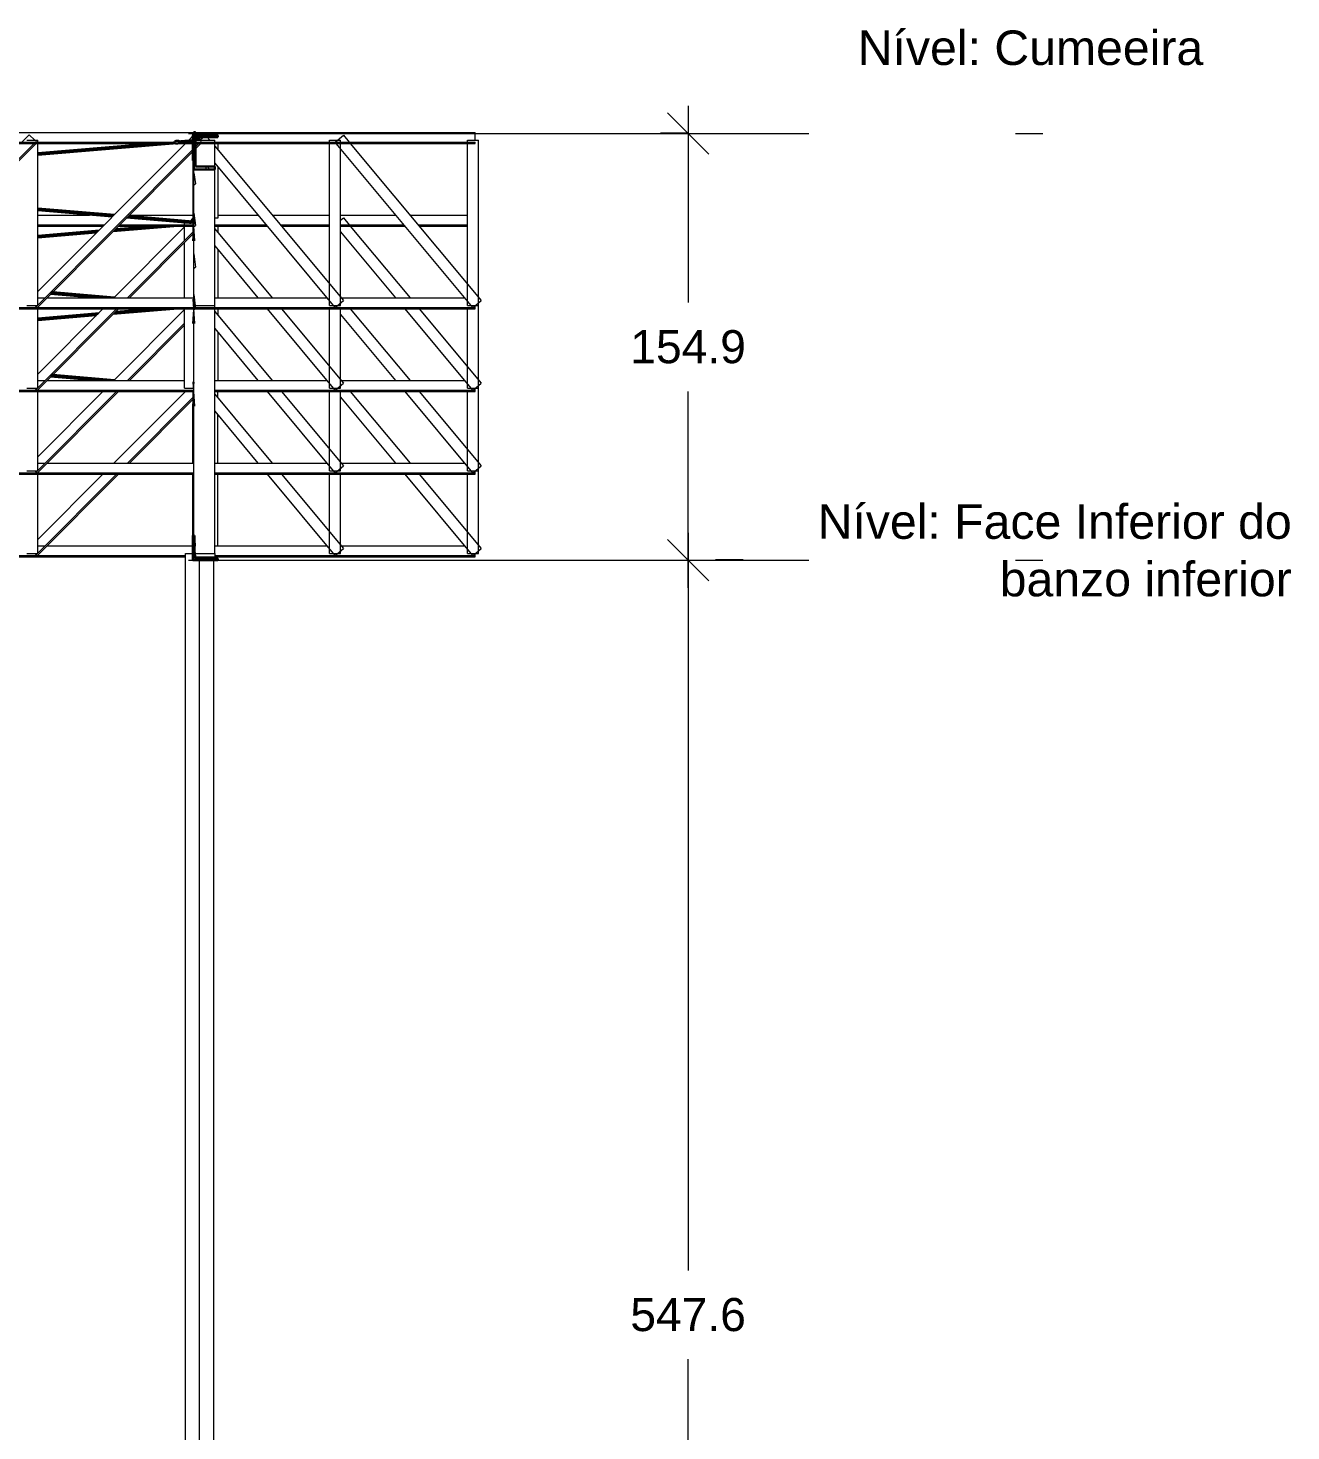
# Model space of a CAD drawing. Header units: inches. Extents: x -37 to 842, y -205 to 94.
# Drawn here: x 97.17 to 101.75, y -146.62 to -141.53 of the extents above; entities that cross this region are included whole.
import ezdxf

# ---------------------------------------------------------------- set-up
doc = ezdxf.new("R2010")
doc.units = ezdxf.units.IN
doc.header["$MEASUREMENT"] = 0
doc.linetypes.add('CYPE_RAYAPUNTOPUNTO', pattern=[0.45, 0.225, -0.075, 0, -0.075, 0, -0.075])
doc.linetypes.add('DASHED', pattern=[0.75, 0.5, -0.25])
for name, color, linetype, lineweight in [('CORTE_TITULO_DA_TABELA_DE_DETALHE', 51, 'Continuous', 15), ('COTA_COTAS', 2, 'Continuous', 0), ('COTA_FORMAS', 11, 'CYPE_RAYAPUNTOPUNTO', 0), ('VISTAS DE CORTES', 7, 'Continuous', 0)]:
    doc.layers.add(name, color=color, linetype=linetype, lineweight=lineweight)
doc.styles.add('Arial', font='arial.ttf')
doc.styles.get("Standard").update_dxf_attribs({"font": 'arial.ttf'})
doc.dimstyles.new('UM_50.000000', dxfattribs={"dimtxt": 0.2, "dimasz": 0.15, "dimexe": 0.1, "dimexo": 0.2, "dimgap": 0.1, "dimtad": 1, "dimtih": 1, "dimtoh": 1, "dimdec": 1, "dimlfac": 50, "dimzin": 0, "dimdsep": 46, "dimtxsty": 'Standard', "dimblk": 'OBLIQUE', "dimcen": 0.09, "dimdle": 0.1, "dimclrd": 256, "dimadec": 1, "dimazin": 2, "dimtfac": 1, "dimtdec": 1, "dimtofl": 0, "dimtmove": 0, "dimatfit": 3, "dimfxl": 1, "dimtolj": 1, "dimlwd": -1, "dimarcsym": 0})
pattern_1 = [(50, (4.03322, 0), (0.35863, -0.031376), [0.0375, -0.4125]), (355, (4.0332, 0), (-0.0693757, 0.376096), [0.03, -0.33]), (100.4514, (4.0631, -0.0026), (0.2892544, 0.34472), [0.03187, -0.350571]), (46.1842, (4.0332, 0.1), (0.533621, -0.0827596), [0.05625, -0.61875]), (96.6356, (4.0777, 0.0931), (0.467331, 0.487059), [0.047805, -0.525857]), (351.1842, (4.0332, 0.1), (0.467331, 0.487059), [0.045, -0.495]), (21, (4.08322, 0.075), (0.2984535, -0.2013094), [0.0375, -0.4125]), (326, (4.0832, 0.075), (0.1216577, 0.362575), [0.03, -0.33]), (71.4514, (4.1081, 0.05822), (0.420111, 0.1612656), [0.03187, -0.350571]), (37.5, (4.03322, 0), (0.0060799, 0.1664469), [0, -0.326, 0, -0.335, 0, -0.33125]), (7.5, (4.03322, 0), (0.1315348, 0.1972059), [0, -0.191, 0, -0.3185, 0, -0.12625]), (327.5, (3.92172, 0), (0.2669112, -0.01127744), [0, -0.125, 0, -0.39, 0, -0.5175]), (317.5, (3.87172, 0), (0.291593, 0.0500525), [0, -0.1625, 0, -0.259, 0, -0.3675])]

# ---------------------------------------------------------------- blocks, each defined once
blk = doc.blocks.new('A$Ce7fd5475')
at = {"linetype": 'Continuous', "extrusion": (0, 0, -1)}
h = blk.add_hatch(dxfattribs=at)
h.set_pattern_fill('AR-CONC', color=8, scale=0.05, style=0)
h.set_pattern_definition(pattern_1)
h.paths.add_polyline_path([(-23.9169, 3.9768), (-23.9168, 3.9774), (-23.9169, 3.978), (-23.9171, 3.9786), (-23.9175, 3.9793), (-23.9181, 3.9799), (-23.9187, 3.9804), (-23.9196, 3.981), (-23.9205, 3.9815), (-23.9216, 3.9819), (-23.9227, 3.9823), (-23.9239, 3.9826), (-23.9251, 3.9828), (-23.9264, 3.983), (-23.9277, 3.9831), (-23.929, 3.9831), (-23.9302, 3.983), (-23.9314, 3.9828), (-23.9326, 3.9826), (-23.9336, 3.9823), (-23.9345, 3.9819), (-23.9354, 3.9815), (-23.9361, 3.981), (-23.9366, 3.9805), (-23.937, 3.9799), (-23.9372, 3.9793), (-23.9373, 3.9787), (-23.9372, 3.9781), (-23.937, 3.9774), (-23.9366, 3.9768), (-23.9361, 3.9762), (-23.9354, 3.9756), (-23.9345, 3.9751), (-23.9336, 3.9746), (-23.9326, 3.9741), (-23.9314, 3.9738), (-23.9302, 3.9735), (-23.929, 3.9732), (-23.9277, 3.9731), (-23.9264, 3.973), (-23.9251, 3.973), (-23.9239, 3.9731), (-23.9227, 3.9732), (-23.9216, 3.9734), (-23.9205, 3.9738), (-23.9196, 3.9741), (-23.9187, 3.9746), (-23.9181, 3.975), (-23.9175, 3.9756), (-23.9171, 3.9762)])
h = blk.add_hatch(dxfattribs=at)
h.set_pattern_fill('AR-CONC', color=8, scale=0.05, style=0)
h.set_pattern_definition(pattern_1)
h.paths.add_polyline_path([(-23.9909, 3.9115), (-23.9849, 3.9115), (-23.9849, 4.0025), (-24.0749, 4.0025), (-24.0749, 3.9964), (-23.9909, 3.9964)])
h = blk.add_hatch(dxfattribs=at)
h.set_pattern_fill('AR-CONC', color=8, scale=0.05, style=0)
h.set_pattern_definition(pattern_1)
h.paths.add_polyline_path([(-24.0636, 3.8902), (-24.0636, 3.8794), (-23.9886, 3.8794), (-23.9886, 4.0146), (-23.9946, 4.0146), (-23.9946, 3.8902)])
h = blk.add_hatch(dxfattribs=at)
h.set_pattern_fill('AR-CONC', color=8, scale=0.05, style=0)
h.set_pattern_definition(pattern_1)
h.paths.add_polyline_path([(-24.0749, 2.4667), (-24.0749, 2.4607), (-23.9849, 2.4607), (-23.9849, 2.5507), (-23.9909, 2.5507), (-23.9909, 2.4667)])
at = {"linetype": 'Continuous', "extrusion": (0, 1, 0)}
for p, q in [((13.2391, 4.0133), (23.9886, 4.0133)), ((20.5058, 3.9733), (23.9223, 3.9733)), ((20.5112, 3.9783), (23.917, 3.9783)), ((22.8171, 3.3802), (23.4154, 3.9802)), ((22.8206, 3.3767), (23.419, 3.9767)), ((23.3641, 3.9783), (23.3906, 4.0049)), ((23.3823, 3.9849), (23.4223, 3.9849)), ((23.3906, 4.0049), (23.4107, 3.9849)), ((23.4154, 3.9802), (23.419, 3.9767)), ((23.4223, 3.9783), (23.4223, 3.9849)), ((23.4223, 3.9317), (23.9197, 3.9733)), ((23.4223, 3.9321), (23.915, 3.9733)), ((23.4223, 3.9326), (23.9096, 3.9733)), ((23.4223, 3.9331), (23.9036, 3.9733)), ((23.4223, 3.9336), (23.8971, 3.9733)), ((23.4223, 3.9342), (23.8901, 3.9733)), ((23.4223, 3.9348), (23.8829, 3.9733)), ((23.4223, 3.9354), (23.8754, 3.9733)), ((23.4223, 3.9361), (23.8679, 3.9733)), ((23.4223, 3.9367), (23.8604, 3.9733)), ((23.4223, 3.9373), (23.853, 3.9733)), ((23.4223, 3.9379), (23.846, 3.9733)), ((23.4223, 3.9384), (23.8393, 3.9733)), ((23.4223, 3.939), (23.8331, 3.9733)), ((23.4223, 3.9394), (23.8275, 3.9733)), ((23.4223, 3.9398), (23.8225, 3.9733)), ((23.4223, 3.9402), (23.8184, 3.9733)), ((23.4223, 3.9405), (23.815, 3.9733)), ((23.4223, 3.9407), (23.8125, 3.9733)), ((23.4223, 3.9408), (23.8109, 3.9733)), ((23.4223, 3.9409), (23.8103, 3.9733)), ((23.4223, 3.3872), (23.4223, 3.9733)), ((23.4223, 3.4367), (23.9574, 3.9733)), ((23.4223, 3.9314), (23.9227, 3.9732)), ((23.4223, 3.9308), (23.9277, 3.9731)), ((23.4223, 3.9311), (23.9239, 3.9731)), ((23.4223, 3.9309), (23.9264, 3.973)), ((23.4223, 3.931), (23.9251, 3.973)), ((23.9169, 3.978), (23.9168, 3.9774)), ((23.9168, 3.9774), (23.9169, 3.9768)), ((23.9171, 3.9786), (23.9169, 3.978)), ((23.9169, 3.9768), (23.9171, 3.9762)), ((23.9175, 3.9793), (23.9171, 3.9786)), ((23.9171, 3.9762), (23.9175, 3.9756)), ((23.9181, 3.9799), (23.9175, 3.9793)), ((23.9175, 3.9756), (23.9181, 3.975)), ((23.9187, 3.9804), (23.9181, 3.9799)), ((23.9181, 3.975), (23.9187, 3.9746)), ((23.9196, 3.981), (23.9187, 3.9804)), ((23.9187, 3.9746), (23.9196, 3.9741)), ((23.9205, 3.9815), (23.9196, 3.981)), ((23.9196, 3.9741), (23.9205, 3.9738)), ((23.9216, 3.9819), (23.9205, 3.9815)), ((23.9205, 3.9738), (23.9216, 3.9734)), ((23.9227, 3.9823), (23.9216, 3.9819)), ((23.9216, 3.9734), (23.9227, 3.9732)), ((23.9239, 3.9826), (23.9227, 3.9823)), ((23.9227, 3.9732), (23.9239, 3.9731)), ((23.9251, 3.9828), (23.9239, 3.9826)), ((23.9239, 3.9731), (23.9251, 3.973)), ((23.9264, 3.983), (23.9251, 3.9828)), ((23.9251, 3.973), (23.9264, 3.973)), ((23.9264, 3.983), (23.9849, 3.9879)), ((23.9277, 3.9831), (23.9264, 3.983)), ((23.9264, 3.973), (23.9277, 3.9731)), ((23.9277, 3.9831), (23.9849, 3.9879)), ((23.929, 3.9831), (23.9277, 3.9831)), ((23.9277, 3.9731), (23.9587, 3.9757)), ((23.9277, 3.9731), (23.929, 3.9732)), ((23.929, 3.9831), (23.9849, 3.9877)), ((23.9302, 3.983), (23.929, 3.9831)), ((23.929, 3.9732), (23.96, 3.9758)), ((23.929, 3.9732), (23.9302, 3.9735)), ((23.9302, 3.983), (23.9849, 3.9876)), ((23.9314, 3.9828), (23.9302, 3.983)), ((23.9302, 3.9735), (23.9613, 3.9761)), ((23.9302, 3.9735), (23.9314, 3.9738)), ((23.9303, 3.9733), (23.9849, 3.9733)), ((23.9314, 3.9828), (23.9849, 3.9873)), ((23.9326, 3.9826), (23.9314, 3.9828)), ((23.9314, 3.9738), (23.9625, 3.9764)), ((23.9314, 3.9738), (23.9326, 3.9741)), ((23.9326, 3.9826), (23.9849, 3.987)), ((23.9336, 3.9823), (23.9326, 3.9826)), ((23.9326, 3.9741), (23.9636, 3.9767)), ((23.9326, 3.9741), (23.9336, 3.9746)), ((23.9336, 3.9823), (23.9849, 3.9866)), ((23.9345, 3.9819), (23.9336, 3.9823)), ((23.9336, 3.9746), (23.9646, 3.9772)), ((23.9336, 3.9746), (23.9345, 3.9751)), ((23.9345, 3.9819), (23.9849, 3.9861)), ((23.9354, 3.9815), (23.9345, 3.9819)), ((23.9345, 3.9751), (23.9656, 3.9777)), ((23.9345, 3.9751), (23.9354, 3.9756)), ((23.9354, 3.9815), (23.9849, 3.9856)), ((23.9361, 3.981), (23.9354, 3.9815)), ((23.9354, 3.9756), (23.9664, 3.9782)), ((23.9354, 3.9756), (23.9361, 3.9762)), ((23.9361, 3.981), (23.9849, 3.9851)), ((23.9366, 3.9805), (23.9361, 3.981)), ((23.9361, 3.9762), (23.9849, 3.9803)), ((23.9361, 3.9762), (23.9366, 3.9768)), ((23.9366, 3.9805), (23.9849, 3.9845)), ((23.9366, 3.9768), (23.9849, 3.9808)), ((23.937, 3.9799), (23.9366, 3.9805)), ((23.9366, 3.9768), (23.937, 3.9774)), ((23.937, 3.9799), (23.9849, 3.9839)), ((23.937, 3.9774), (23.9849, 3.9814)), ((23.9372, 3.9793), (23.937, 3.9799)), ((23.937, 3.9774), (23.9372, 3.9781)), ((23.9372, 3.9793), (23.9849, 3.9833)), ((23.9372, 3.9781), (23.9849, 3.982)), ((23.9373, 3.9787), (23.9372, 3.9793)), ((23.9372, 3.9781), (23.9373, 3.9787)), ((23.9373, 3.9787), (23.9849, 3.9827)), ((23.9665, 3.9783), (23.9849, 3.9783)), ((23.9674, 3.9783), (23.9849, 3.9798)), ((23.9708, 3.9867), (23.9849, 4.0008)), ((23.973, 3.9783), (23.9849, 3.9793)), ((23.9779, 3.9783), (23.9849, 3.9789)), ((23.9821, 3.9783), (23.9849, 3.9785)), ((23.9849, 4.0088), (23.9886, 4.0088)), ((23.9849, 4.0025), (23.9849, 4.0088)), ((24.0749, 4.0025), (23.9849, 4.0025)), ((23.9849, 4.0025), (23.9849, 3.9115)), ((23.9886, 4.0151), (23.9946, 4.0151)), ((23.9886, 4.0146), (23.9886, 4.0151)), ((23.9946, 4.0146), (23.9886, 4.0146)), ((23.9886, 4.0146), (23.9886, 3.8794)), ((23.9909, 3.9115), (23.9909, 3.9964)), ((23.9909, 3.9964), (24.0749, 3.9964)), ((23.9946, 4.0146), (23.9946, 4.0151)), ((23.9946, 3.8902), (23.9946, 4.0146)), ((23.9946, 4.0133), (24.0091, 4.0133)), ((23.9946, 4.0088), (24.0749, 4.0088)), ((23.9946, 3.9887), (24.0089, 3.9899)), ((23.9946, 3.9886), (24.0092, 3.9898)), ((23.9946, 3.9887), (24.0084, 3.9898)), ((23.9946, 3.9884), (24.0095, 3.9896)), ((23.9946, 3.9881), (24.0098, 3.9894)), ((23.9946, 3.9878), (24.0101, 3.9891)), ((23.9946, 3.9874), (24.0104, 3.9887)), ((23.9946, 3.987), (24.0106, 3.9883)), ((23.9946, 3.9865), (24.0109, 3.9878)), ((23.9946, 3.9859), (24.011, 3.9873)), ((23.9946, 3.9853), (24.0112, 3.9867)), ((23.9946, 3.9849), (24.0636, 3.9849)), ((23.9946, 3.961), (24.0137, 3.9802)), ((23.9946, 3.9783), (24.0091, 3.9783)), ((23.9946, 3.9539), (24.0173, 3.9767)), ((23.9946, 3.9733), (24.0091, 3.9733)), ((23.9966, 3.9849), (24.0105, 3.9861)), ((23.9975, 3.9964), (24.0044, 3.9895)), ((24.004, 3.9849), (24.0096, 3.9854)), ((24.0084, 3.9898), (24.0086, 3.9899)), ((24.0086, 3.9899), (24.0085, 3.9898)), ((24.0087, 3.9899), (24.0086, 3.9899)), ((24.0087, 3.9899), (24.0089, 3.9899)), ((24.0089, 3.9899), (24.0092, 3.9898)), ((24.0091, 4.0088), (24.0091, 4.0133)), ((24.0091, 4.0133), (25.0091, 4.0133)), ((24.0091, 3.9898), (24.0091, 3.9964)), ((24.0091, 3.9849), (24.0229, 3.9964)), ((24.0091, 3.9733), (24.0091, 3.9783)), ((24.0091, 3.9783), (25.0091, 3.9783)), ((24.0091, 3.9733), (25.0091, 3.9733)), ((24.0092, 3.9898), (24.0095, 3.9896)), ((24.0095, 3.9896), (24.0098, 3.9894)), ((24.0098, 3.9894), (24.0101, 3.9891)), ((24.0101, 3.9891), (24.0104, 3.9887)), ((24.0104, 3.9887), (24.0106, 3.9883)), ((24.0106, 3.9883), (24.0109, 3.9878)), ((24.0109, 3.9878), (24.011, 3.9873)), ((24.011, 3.9873), (24.0112, 3.9867)), ((24.0112, 3.9867), (24.0112, 3.9867)), ((24.0137, 3.9802), (24.0173, 3.9767)), ((24.0364, 3.9964), (24.046, 3.9849)), ((24.0636, 3.9783), (24.0636, 3.9849)), ((24.0636, 3.928), (24.0636, 3.9733)), ((24.0749, 4.0025), (24.0749, 4.0088)), ((24.0749, 3.9964), (24.0749, 4.0025)), ((24.0749, 3.9733), (24.0749, 3.9503)), ((24.4807, 3.9783), (24.4807, 3.9849)), ((24.4807, 3.9849), (24.5207, 3.9849)), ((24.4807, 3.3849), (24.4807, 3.9733)), ((24.5012, 3.9783), (24.5309, 4.0031)), ((24.5036, 3.9733), (24.9995, 3.3783)), ((24.5207, 3.9783), (24.5207, 3.9849)), ((24.5207, 3.3849), (24.5207, 3.9733)), ((24.5309, 4.0031), (24.5515, 3.9783)), ((24.5557, 3.9733), (25.0309, 3.4031)), ((24.9807, 3.9783), (24.9807, 3.9849)), ((24.9807, 3.9849), (25.0207, 3.9849)), ((24.9807, 3.3849), (24.9807, 3.9733)), ((25.0091, 3.9849), (25.0091, 4.0133)), ((25.0091, 3.9733), (25.0091, 3.9783)), ((25.0207, 3.3849), (25.0207, 3.9849)), ((23.4154, 3.3802), (23.9849, 3.9513)), ((23.419, 3.3767), (23.9849, 3.9442)), ((24.0636, 3.9639), (24.5309, 3.4031)), ((24.0636, 3.8902), (24.0636, 3.928)), ((23.9849, 3.9115), (23.9909, 3.9115)), ((23.9849, 3.9115), (23.9849, 3.6214)), ((23.9886, 3.8794), (24.0636, 3.8794)), ((23.9886, 3.3849), (23.9886, 3.8794)), ((24.0636, 3.8902), (23.9946, 3.8902)), ((24.0636, 3.9014), (24.4995, 3.3783)), ((24.0636, 3.8794), (24.0636, 3.8902)), ((24.0636, 3.3849), (24.0636, 3.8794)), ((24.0749, 3.8878), (24.0749, 3.7029)), ((23.7005, 3.7157), (23.4223, 3.7389)), ((23.7005, 3.7156), (23.4223, 3.7389)), ((23.7003, 3.7155), (23.4223, 3.7387)), ((23.7001, 3.7153), (23.4223, 3.7385)), ((23.6999, 3.7151), (23.4223, 3.7383)), ((23.6996, 3.7147), (23.4223, 3.7379)), ((23.6992, 3.7144), (23.4223, 3.7375)), ((23.6988, 3.7139), (23.4223, 3.737)), ((23.6983, 3.7134), (23.4223, 3.7365)), ((23.6978, 3.7129), (23.4223, 3.7359)), ((23.6972, 3.7124), (23.4223, 3.7354)), ((23.6967, 3.7118), (23.4223, 3.7347)), ((23.6961, 3.7112), (23.4223, 3.7341)), ((23.6955, 3.7107), (23.4223, 3.7335)), ((23.6949, 3.7101), (23.4223, 3.7329)), ((23.6944, 3.7095), (23.4223, 3.7323)), ((23.6938, 3.709), (23.4223, 3.7317)), ((23.6933, 3.7085), (23.4223, 3.7311)), ((23.6929, 3.708), (23.4223, 3.7306)), ((23.6925, 3.7076), (23.4223, 3.7302)), ((23.6921, 3.7072), (23.4223, 3.7298)), ((23.6918, 3.7069), (23.4223, 3.7295)), ((23.6916, 3.7067), (23.4223, 3.7292)), ((23.6914, 3.7065), (23.4223, 3.729)), ((23.6913, 3.7064), (23.4223, 3.7289)), ((23.6913, 3.7064), (23.4223, 3.7289)), ((23.4223, 3.7133), (23.6091, 3.7133)), ((23.4223, 3.6783), (23.6632, 3.6783)), ((23.4223, 3.6733), (23.6582, 3.6733)), ((23.6951, 3.6536), (23.9303, 3.6733)), ((23.6951, 3.6537), (23.93, 3.6733)), ((23.6953, 3.6538), (23.9288, 3.6733)), ((23.6955, 3.654), (23.9266, 3.6733)), ((23.6957, 3.6543), (23.9236, 3.6733)), ((23.6961, 3.6546), (23.9197, 3.6733)), ((23.6965, 3.655), (23.915, 3.6733)), ((23.697, 3.6555), (23.9096, 3.6733)), ((23.6975, 3.6561), (23.9036, 3.6733)), ((23.6981, 3.6567), (23.8971, 3.6733)), ((23.6981, 3.4133), (23.9546, 3.6705)), ((23.6988, 3.6573), (23.8901, 3.6733)), ((23.6994, 3.658), (23.8829, 3.6733)), ((23.7001, 3.6586), (23.8754, 3.6733)), ((23.7008, 3.6593), (23.8679, 3.6733)), ((23.7015, 3.66), (23.8604, 3.6733)), ((23.7021, 3.6607), (23.853, 3.6733)), ((23.7028, 3.6613), (23.846, 3.6733)), ((23.7034, 3.6619), (23.8393, 3.6733)), ((23.704, 3.6625), (23.8331, 3.6733)), ((23.7045, 3.663), (23.8275, 3.6733)), ((23.7049, 3.6635), (23.8225, 3.6733)), ((23.7053, 3.6638), (23.8184, 3.6733)), ((23.7056, 3.6641), (23.815, 3.6733)), ((23.7058, 3.6644), (23.8125, 3.6733)), ((23.706, 3.6645), (23.8109, 3.6733)), ((23.706, 3.6646), (23.8103, 3.6733)), ((23.7147, 3.6733), (23.9849, 3.6733)), ((23.7197, 3.6783), (23.9849, 3.6783)), ((23.9729, 3.6829), (23.7434, 3.7021)), ((23.9716, 3.683), (23.7434, 3.7021)), ((23.9742, 3.6829), (23.7435, 3.7022)), ((23.9754, 3.683), (23.7437, 3.7024)), ((23.9766, 3.6831), (23.7439, 3.7026)), ((23.9778, 3.6834), (23.7442, 3.7029)), ((23.9788, 3.6837), (23.7446, 3.7033)), ((23.9798, 3.6841), (23.745, 3.7037)), ((23.9806, 3.6845), (23.7455, 3.7041)), ((23.9822, 3.6849), (23.746, 3.7046)), ((23.9849, 3.6853), (23.7465, 3.7052)), ((23.9849, 3.6859), (23.7471, 3.7057)), ((23.9849, 3.6865), (23.7476, 3.7063)), ((23.9849, 3.6871), (23.7482, 3.7069)), ((23.9849, 3.6877), (23.7488, 3.7075)), ((23.9849, 3.6884), (23.7494, 3.708)), ((23.9849, 3.6889), (23.7499, 3.7086)), ((23.9849, 3.6895), (23.7504, 3.7091)), ((23.9849, 3.69), (23.7509, 3.7096)), ((23.9849, 3.6905), (23.7513, 3.71)), ((23.9849, 3.6909), (23.7517, 3.7104)), ((23.9849, 3.6912), (23.752, 3.7107)), ((23.9849, 3.6915), (23.7523, 3.711)), ((23.9849, 3.6917), (23.7525, 3.7112)), ((23.9849, 3.6919), (23.7526, 3.7113)), ((23.9849, 3.6919), (23.7526, 3.7113)), ((23.7546, 3.7133), (23.9849, 3.7133)), ((23.9546, 3.6783), (23.9546, 3.6844)), ((23.9546, 3.6209), (23.9546, 3.6733)), ((23.9767, 3.6926), (23.9849, 3.7008)), ((23.9812, 3.6849), (23.9849, 3.6849)), ((24.0636, 3.7029), (24.0749, 3.7029)), ((24.0636, 3.6783), (24.2495, 3.6783)), ((24.0636, 3.6733), (24.2536, 3.6733)), ((24.0749, 3.7133), (24.2203, 3.7133)), ((24.0749, 3.7029), (24.0749, 3.7023)), ((24.0749, 3.6733), (24.0749, 3.6503)), ((24.2724, 3.7133), (24.4807, 3.7133)), ((24.3015, 3.6783), (24.4807, 3.6783)), ((24.3057, 3.6733), (24.4807, 3.6733)), ((24.5207, 3.7133), (24.7203, 3.7133)), ((24.5207, 3.6946), (24.5309, 3.7031)), ((24.5207, 3.6783), (24.7495, 3.6783)), ((24.5207, 3.6733), (24.7536, 3.6733)), ((24.5309, 3.7031), (24.5515, 3.6783)), ((24.5557, 3.6733), (24.7724, 3.4133)), ((24.7724, 3.7133), (24.9807, 3.7133)), ((24.8015, 3.6783), (24.9807, 3.6783)), ((24.8057, 3.6733), (24.9807, 3.6733)), ((23.4223, 3.6408), (23.6444, 3.6594)), ((23.4223, 3.6409), (23.6444, 3.6594)), ((23.4223, 3.6407), (23.6442, 3.6592)), ((23.4223, 3.6405), (23.644, 3.659)), ((23.4223, 3.6402), (23.6437, 3.6587)), ((23.4223, 3.6398), (23.6433, 3.6583)), ((23.4223, 3.6394), (23.6428, 3.6579)), ((23.4223, 3.639), (23.6423, 3.6574)), ((23.4223, 3.6384), (23.6418, 3.6568)), ((23.4223, 3.6379), (23.6412, 3.6562)), ((23.4223, 3.6373), (23.6405, 3.6555)), ((23.4223, 3.6367), (23.6399, 3.6549)), ((23.4223, 3.6361), (23.6392, 3.6542)), ((23.4223, 3.6354), (23.6385, 3.6535)), ((23.4223, 3.6348), (23.6378, 3.6528)), ((23.4223, 3.6342), (23.6372, 3.6521)), ((23.4223, 3.6336), (23.6365, 3.6515)), ((23.4223, 3.6331), (23.6359, 3.6509)), ((23.4223, 3.6326), (23.6354, 3.6504)), ((23.4223, 3.6321), (23.6349, 3.6499)), ((23.4223, 3.6317), (23.6345, 3.6495)), ((23.4223, 3.6314), (23.6341, 3.6491)), ((23.4223, 3.6311), (23.6338, 3.6488)), ((23.4223, 3.631), (23.6336, 3.6486)), ((23.4223, 3.6308), (23.6335, 3.6485)), ((23.4223, 3.6309), (23.6335, 3.6485)), ((23.7475, 3.4133), (23.9849, 3.6513)), ((23.7546, 3.4133), (23.9849, 3.6442)), ((24.0636, 3.6639), (24.2724, 3.4133)), ((24.5207, 3.6528), (24.7203, 3.4133)), ((23.9546, 3.4133), (23.9546, 3.6138)), ((24.0636, 3.6014), (24.2203, 3.4133)), ((24.0749, 3.5878), (24.0749, 3.4133)), ((23.4244, 3.4388), (23.4223, 3.4389)), ((23.4243, 3.4387), (23.4223, 3.4389)), ((23.4242, 3.4386), (23.4223, 3.4387)), ((23.424, 3.4384), (23.4223, 3.4385)), ((23.4237, 3.4381), (23.4223, 3.4383)), ((23.4234, 3.4378), (23.4223, 3.4379)), ((23.423, 3.4374), (23.4223, 3.4375)), ((23.4226, 3.437), (23.4223, 3.437)), ((23.4223, 3.4133), (23.4484, 3.4133)), ((23.4554, 3.4133), (23.9886, 3.4133)), ((23.6094, 3.4133), (23.4673, 3.4252)), ((23.6091, 3.4133), (23.4673, 3.4251)), ((23.6107, 3.4133), (23.4674, 3.4253)), ((23.6129, 3.4133), (23.4675, 3.4254)), ((23.6159, 3.4133), (23.4678, 3.4257)), ((23.6198, 3.4133), (23.4681, 3.426)), ((23.6245, 3.4133), (23.4684, 3.4263)), ((23.6299, 3.4133), (23.4689, 3.4267)), ((23.6359, 3.4133), (23.4693, 3.4272)), ((23.6424, 3.4133), (23.4698, 3.4277)), ((23.6493, 3.4133), (23.4704, 3.4282)), ((23.6566, 3.4133), (23.4709, 3.4288)), ((23.6641, 3.4133), (23.4715, 3.4294)), ((23.6716, 3.4133), (23.4721, 3.43)), ((23.6791, 3.4133), (23.4726, 3.4305)), ((23.6864, 3.4133), (23.4732, 3.4311)), ((23.6935, 3.4133), (23.4738, 3.4317)), ((23.6983, 3.4134), (23.4743, 3.4322)), ((23.6988, 3.4139), (23.4747, 3.4326)), ((23.6992, 3.4144), (23.4752, 3.4331)), ((23.6996, 3.4147), (23.4756, 3.4335)), ((23.6999, 3.4151), (23.4759, 3.4338)), ((23.7001, 3.4153), (23.4761, 3.434)), ((23.7003, 3.4155), (23.4763, 3.4342)), ((23.7005, 3.4156), (23.4764, 3.4344)), ((23.7005, 3.4157), (23.4765, 3.4344)), ((24.0636, 3.4133), (24.4703, 3.4133)), ((24.5224, 3.4133), (24.9703, 3.4133)), ((13.2391, 3.3783), (24.0091, 3.3783)), ((13.2391, 3.3733), (24.0091, 3.3733)), ((23.3823, 3.3849), (23.4201, 3.3849)), ((23.4107, 3.3849), (23.4154, 3.3802)), ((23.4154, 3.3802), (23.419, 3.3767)), ((23.4154, 3.0802), (23.7077, 3.3733)), ((23.419, 3.0767), (23.7147, 3.3733)), ((23.4223, 3.0872), (23.4223, 3.3733)), ((23.4223, 3.1367), (23.6582, 3.3733)), ((23.6951, 3.3536), (23.9303, 3.3733)), ((23.6951, 3.3537), (23.93, 3.3733)), ((23.6953, 3.3538), (23.9288, 3.3733)), ((23.6955, 3.354), (23.9266, 3.3733)), ((23.6957, 3.3543), (23.9236, 3.3733)), ((23.6961, 3.3546), (23.9197, 3.3733)), ((23.6965, 3.355), (23.915, 3.3733)), ((23.697, 3.3555), (23.9096, 3.3733)), ((23.6975, 3.3561), (23.9036, 3.3733)), ((23.6981, 3.3567), (23.8971, 3.3733)), ((23.6981, 3.1133), (23.9546, 3.3705)), ((23.6988, 3.3573), (23.8901, 3.3733)), ((23.6994, 3.358), (23.8829, 3.3733)), ((23.7001, 3.3586), (23.8754, 3.3733)), ((23.7008, 3.3593), (23.8679, 3.3733)), ((23.7015, 3.36), (23.8604, 3.3733)), ((23.7021, 3.3607), (23.853, 3.3733)), ((23.7028, 3.3613), (23.846, 3.3733)), ((23.7034, 3.3619), (23.8393, 3.3733)), ((23.704, 3.3625), (23.8331, 3.3733)), ((23.7045, 3.363), (23.8275, 3.3733)), ((23.7049, 3.3635), (23.8225, 3.3733)), ((23.7053, 3.3638), (23.8184, 3.3733)), ((23.7056, 3.3641), (23.815, 3.3733)), ((23.7058, 3.3644), (23.8125, 3.3733)), ((23.706, 3.3645), (23.8109, 3.3733)), ((23.706, 3.3646), (23.8103, 3.3733)), ((23.9546, 3.0849), (23.9546, 3.3733)), ((23.9886, 3.3849), (24.0636, 3.3849)), ((23.9886, 3.3783), (23.9886, 3.3849)), ((23.9886, 2.5507), (23.9886, 3.3733)), ((24.0091, 3.3733), (24.0091, 3.3783)), ((24.0091, 3.3783), (25.0091, 3.3783)), ((24.0091, 3.3733), (25.0091, 3.3733)), ((24.0636, 3.3783), (24.0636, 3.3849)), ((24.0636, 2.4849), (24.0636, 3.3733)), ((24.0636, 3.3639), (24.2724, 3.1133)), ((24.0749, 3.3733), (24.0749, 3.3503)), ((24.2536, 3.3733), (24.4995, 3.0783)), ((24.3057, 3.3733), (24.5309, 3.1031)), ((24.4807, 3.3849), (24.5207, 3.3849)), ((24.4807, 3.0849), (24.4807, 3.3733)), ((24.5012, 3.3783), (24.5309, 3.4031)), ((24.5207, 3.0849), (24.5207, 3.3733)), ((24.5557, 3.3733), (24.7724, 3.1133)), ((24.7536, 3.3733), (24.9995, 3.0783)), ((24.8057, 3.3733), (25.0309, 3.1031)), ((24.9807, 3.3849), (25.0207, 3.3849)), ((24.9807, 3.0849), (24.9807, 3.3733)), ((25.0012, 3.3783), (25.0309, 3.4031)), ((25.0091, 3.3783), (25.0091, 3.3849)), ((25.0091, 3.3733), (25.0091, 3.3783)), ((25.0207, 3.0849), (25.0207, 3.3849)), ((23.4223, 3.3408), (23.6444, 3.3594)), ((23.4223, 3.3409), (23.6444, 3.3594)), ((23.4223, 3.3407), (23.6442, 3.3592)), ((23.4223, 3.3405), (23.644, 3.359)), ((23.4223, 3.3402), (23.6437, 3.3587)), ((23.4223, 3.3398), (23.6433, 3.3583)), ((23.4223, 3.3394), (23.6428, 3.3579)), ((23.4223, 3.339), (23.6423, 3.3574)), ((23.4223, 3.3384), (23.6418, 3.3568)), ((23.4223, 3.3379), (23.6412, 3.3562)), ((23.4223, 3.3373), (23.6405, 3.3555)), ((23.4223, 3.3367), (23.6399, 3.3549)), ((23.4223, 3.3361), (23.6392, 3.3542)), ((23.4223, 3.3354), (23.6385, 3.3535)), ((23.4223, 3.3348), (23.6378, 3.3528)), ((23.4223, 3.3342), (23.6372, 3.3521)), ((23.4223, 3.3336), (23.6365, 3.3515)), ((23.4223, 3.3331), (23.6359, 3.3509)), ((23.4223, 3.3326), (23.6354, 3.3504)), ((23.4223, 3.3321), (23.6349, 3.3499)), ((23.4223, 3.3317), (23.6345, 3.3495)), ((23.4223, 3.3314), (23.6341, 3.3491)), ((23.4223, 3.3311), (23.6338, 3.3488)), ((23.4223, 3.331), (23.6336, 3.3486)), ((23.4223, 3.3308), (23.6335, 3.3485)), ((23.4223, 3.3309), (23.6335, 3.3485)), ((23.7475, 3.1133), (23.9546, 3.3209)), ((23.7546, 3.1133), (23.9546, 3.3138)), ((24.5207, 3.3528), (24.7203, 3.1133)), ((24.0636, 3.3014), (24.2203, 3.1133)), ((24.0749, 3.2878), (24.0749, 3.1133)), ((23.4244, 3.1388), (23.4223, 3.1389)), ((23.4243, 3.1387), (23.4223, 3.1389)), ((23.4242, 3.1386), (23.4223, 3.1387)), ((23.424, 3.1384), (23.4223, 3.1385)), ((23.4237, 3.1381), (23.4223, 3.1383)), ((23.4234, 3.1378), (23.4223, 3.1379)), ((23.423, 3.1374), (23.4223, 3.1375)), ((23.4226, 3.137), (23.4223, 3.137)), ((23.4223, 3.1133), (23.4484, 3.1133)), ((23.4554, 3.1133), (23.9546, 3.1133)), ((23.6094, 3.1133), (23.4673, 3.1252)), ((23.6091, 3.1133), (23.4673, 3.1251)), ((23.6107, 3.1133), (23.4674, 3.1253)), ((23.6129, 3.1133), (23.4675, 3.1254)), ((23.6159, 3.1133), (23.4678, 3.1257)), ((23.6198, 3.1133), (23.4681, 3.126)), ((23.6245, 3.1133), (23.4684, 3.1263)), ((23.6299, 3.1133), (23.4689, 3.1267)), ((23.6359, 3.1133), (23.4693, 3.1272)), ((23.6424, 3.1133), (23.4698, 3.1277)), ((23.6493, 3.1133), (23.4704, 3.1282)), ((23.6566, 3.1133), (23.4709, 3.1288)), ((23.6641, 3.1133), (23.4715, 3.1294)), ((23.6716, 3.1133), (23.4721, 3.13)), ((23.6791, 3.1133), (23.4726, 3.1305)), ((23.6864, 3.1133), (23.4732, 3.1311)), ((23.6935, 3.1133), (23.4738, 3.1317)), ((23.6983, 3.1134), (23.4743, 3.1322)), ((23.6988, 3.1139), (23.4747, 3.1326)), ((23.6992, 3.1144), (23.4752, 3.1331)), ((23.6996, 3.1147), (23.4756, 3.1335)), ((23.6999, 3.1151), (23.4759, 3.1338)), ((23.7001, 3.1153), (23.4761, 3.134)), ((23.7003, 3.1155), (23.4763, 3.1342)), ((23.7005, 3.1156), (23.4764, 3.1344)), ((23.7005, 3.1157), (23.4765, 3.1344)), ((24.0636, 3.1133), (24.4703, 3.1133)), ((24.5224, 3.1133), (24.9703, 3.1133)), ((13.2936, 3.0783), (23.9886, 3.0783)), ((13.2936, 3.0733), (23.9886, 3.0733)), ((23.3823, 3.0849), (23.4201, 3.0849)), ((23.4107, 3.0849), (23.4154, 3.0802)), ((23.4154, 3.0802), (23.419, 3.0767)), ((23.4154, 2.7802), (23.7077, 3.0733)), ((23.419, 2.7767), (23.7147, 3.0733)), ((23.4223, 2.7872), (23.4223, 3.0733)), ((23.4223, 2.8367), (23.6582, 3.0733)), ((23.6981, 2.8133), (23.9574, 3.0733)), ((23.9546, 3.0849), (23.9886, 3.0849)), ((23.9849, 3.0733), (23.9849, 3.0282)), ((24.0636, 3.0783), (25.0091, 3.0783)), ((24.0636, 3.0733), (25.0091, 3.0733)), ((24.0636, 3.0639), (24.2724, 2.8133)), ((24.0749, 3.0503), (24.0749, 3.0733)), ((24.2536, 3.0733), (24.4995, 2.7783)), ((24.3057, 3.0733), (24.5309, 2.8031)), ((24.4807, 3.0849), (24.5207, 3.0849)), ((24.4807, 2.7849), (24.4807, 3.0733)), ((24.5012, 3.0783), (24.5309, 3.1031)), ((24.5207, 2.7849), (24.5207, 3.0733)), ((24.5557, 3.0733), (24.7724, 2.8133)), ((24.7536, 3.0733), (24.9995, 2.7783)), ((24.8057, 3.0733), (25.0309, 2.8031)), ((24.9807, 3.0849), (25.0207, 3.0849)), ((24.9807, 2.7849), (24.9807, 3.0733)), ((25.0012, 3.0783), (25.0309, 3.1031)), ((25.0091, 3.0783), (25.0091, 3.0849)), ((25.0091, 3.0733), (25.0091, 3.0783)), ((25.0207, 2.7849), (25.0207, 3.0849)), ((23.7475, 2.8133), (23.9849, 3.0513)), ((23.7546, 2.8133), (23.9849, 3.0442)), ((23.9849, 2.8133), (23.9849, 3.0282)), ((24.5207, 3.0528), (24.7203, 2.8133)), ((24.0636, 3.0014), (24.2203, 2.8133)), ((24.0749, 2.8133), (24.0749, 2.9878)), ((23.4223, 2.8133), (23.4484, 2.8133)), ((23.4554, 2.8133), (23.9886, 2.8133)), ((24.0636, 2.8133), (24.4703, 2.8133)), ((24.5012, 2.7783), (24.5309, 2.8031)), ((24.5224, 2.8133), (24.9703, 2.8133)), ((25.0012, 2.7783), (25.0309, 2.8031)), ((13.2936, 2.7783), (23.9886, 2.7783)), ((13.2936, 2.7733), (23.9886, 2.7733)), ((23.3823, 2.7849), (23.4201, 2.7849)), ((23.4107, 2.7849), (23.4154, 2.7802)), ((23.4154, 2.7802), (23.419, 2.7767)), ((23.4154, 2.4802), (23.7077, 2.7733)), ((23.419, 2.4767), (23.7147, 2.7733)), ((23.4223, 2.5367), (23.6582, 2.7733)), ((23.4223, 2.4872), (23.4223, 2.7733)), ((23.9849, 2.5507), (23.9849, 2.7733)), ((24.0636, 2.7783), (25.0091, 2.7783)), ((24.0636, 2.7733), (25.0091, 2.7733)), ((24.0749, 2.5133), (24.0749, 2.7733)), ((24.2536, 2.7733), (24.4995, 2.4783)), ((24.3057, 2.7733), (24.5309, 2.5031)), ((24.4807, 2.7849), (24.5207, 2.7849)), ((24.4807, 2.4849), (24.4807, 2.7733)), ((24.5207, 2.4849), (24.5207, 2.7733)), ((24.7536, 2.7733), (24.9995, 2.4783)), ((24.8057, 2.7733), (25.0309, 2.5031)), ((24.9807, 2.7849), (25.0207, 2.7849)), ((24.9807, 2.4849), (24.9807, 2.7733)), ((25.0091, 2.7783), (25.0091, 2.7849)), ((25.0091, 2.7733), (25.0091, 2.7783)), ((25.0207, 2.4849), (25.0207, 2.7849)), ((23.9909, 2.5507), (23.9849, 2.5507)), ((23.9849, 2.5507), (23.9849, 2.4607)), ((23.9909, 2.4667), (23.9909, 2.5507)), ((23.4223, 2.5133), (23.4484, 2.5133)), ((23.4554, 2.5133), (23.9849, 2.5133)), ((24.0636, 2.5133), (24.4703, 2.5133)), ((24.5012, 2.4783), (24.5309, 2.5031)), ((24.5224, 2.5133), (24.9703, 2.5133)), ((25.0012, 2.4783), (25.0309, 2.5031)), ((13.2936, 2.4783), (23.9574, 2.4783)), ((13.2936, 2.4733), (23.9574, 2.4733)), ((23.3823, 2.4849), (23.4201, 2.4849)), ((23.4107, 2.4849), (23.4154, 2.4802)), ((23.4154, 2.4802), (23.419, 2.4767)), ((23.9574, -2.5151), (23.9574, 2.4849)), ((23.9574, 2.4849), (23.9849, 2.4849)), ((23.9849, 2.4607), (24.0749, 2.4607)), ((23.9909, 2.4849), (24.0636, 2.4849)), ((23.9909, 2.4735), (24.0636, 2.4735)), ((23.9909, 2.4727), (24.0636, 2.4727)), ((23.9909, 2.4718), (24.0636, 2.4718)), ((23.9909, 2.4707), (24.0636, 2.4707)), ((24.0749, 2.4667), (23.9909, 2.4667)), ((24.0091, 2.4667), (24.0091, 2.4707)), ((24.0091, -2.5151), (24.0091, 2.4607)), ((24.0607, 2.4667), (24.0607, 2.4707)), ((24.0607, 2.4697), (24.0636, 2.4697)), ((24.0607, 2.4685), (24.0636, 2.4685)), ((24.0607, -2.5151), (24.0607, 2.4607)), ((24.0636, 2.4849), (24.0636, 2.4735)), ((24.0636, 2.4783), (25.0091, 2.4783)), ((24.0636, 2.4735), (24.0636, 2.4727)), ((24.0636, 2.4733), (25.0091, 2.4733)), ((24.0636, 2.4727), (24.0636, 2.4718)), ((24.0636, 2.4718), (24.0636, 2.4707)), ((24.0636, 2.4707), (24.0636, 2.4697)), ((24.0636, 2.4697), (24.0636, 2.4685)), ((24.0749, 2.4607), (24.0749, 2.4667)), ((24.4807, 2.4849), (24.5207, 2.4849)), ((24.9807, 2.4849), (25.0207, 2.4849)), ((25.0091, 2.4783), (25.0091, 2.4849)), ((25.0091, 2.4733), (25.0091, 2.4783))]:
    blk.add_line(p, q, dxfattribs=at)
at = {"color": 5, "linetype": 'Continuous', "lineweight": 30, "extrusion": (7.12543e-31, -1.10461e-31, -1)}
for p, q in [((23.9169, 3.978), (23.9168, 3.9774)), ((23.9168, 3.9774), (23.9169, 3.9768)), ((23.9171, 3.9786), (23.9169, 3.978)), ((23.9169, 3.9768), (23.9171, 3.9762)), ((23.9175, 3.9793), (23.9171, 3.9786)), ((23.9171, 3.9762), (23.9175, 3.9756)), ((23.9181, 3.9799), (23.9175, 3.9793)), ((23.9175, 3.9756), (23.9181, 3.975)), ((23.9187, 3.9804), (23.9181, 3.9799)), ((23.9181, 3.975), (23.9187, 3.9746)), ((23.9196, 3.981), (23.9187, 3.9804)), ((23.9187, 3.9746), (23.9196, 3.9741)), ((23.9205, 3.9815), (23.9196, 3.981)), ((23.9196, 3.9741), (23.9205, 3.9738)), ((23.9216, 3.9819), (23.9205, 3.9815)), ((23.9205, 3.9738), (23.9216, 3.9734)), ((23.9227, 3.9823), (23.9216, 3.9819)), ((23.9216, 3.9734), (23.9227, 3.9732)), ((23.9239, 3.9826), (23.9227, 3.9823)), ((23.9227, 3.9732), (23.9239, 3.9731)), ((23.9251, 3.9828), (23.9239, 3.9826)), ((23.9239, 3.9731), (23.9251, 3.973)), ((23.9264, 3.983), (23.9251, 3.9828)), ((23.9251, 3.973), (23.9264, 3.973)), ((23.9277, 3.9831), (23.9264, 3.983)), ((23.9264, 3.973), (23.9277, 3.9731)), ((23.929, 3.9831), (23.9277, 3.9831)), ((23.9277, 3.9731), (23.929, 3.9732)), ((23.9302, 3.983), (23.929, 3.9831)), ((23.929, 3.9732), (23.9302, 3.9735)), ((23.9314, 3.9828), (23.9302, 3.983)), ((23.9302, 3.9735), (23.9314, 3.9738)), ((23.9326, 3.9826), (23.9314, 3.9828)), ((23.9314, 3.9738), (23.9326, 3.9741)), ((23.9336, 3.9823), (23.9326, 3.9826)), ((23.9326, 3.9741), (23.9336, 3.9746)), ((23.9345, 3.9819), (23.9336, 3.9823)), ((23.9336, 3.9746), (23.9345, 3.9751)), ((23.9354, 3.9815), (23.9345, 3.9819)), ((23.9345, 3.9751), (23.9354, 3.9756)), ((23.9361, 3.981), (23.9354, 3.9815)), ((23.9354, 3.9756), (23.9361, 3.9762)), ((23.9366, 3.9805), (23.9361, 3.981)), ((23.9361, 3.9762), (23.9366, 3.9768)), ((23.937, 3.9799), (23.9366, 3.9805)), ((23.9366, 3.9768), (23.937, 3.9774)), ((23.9372, 3.9793), (23.937, 3.9799)), ((23.937, 3.9774), (23.9372, 3.9781)), ((23.9373, 3.9787), (23.9372, 3.9793)), ((23.9372, 3.9781), (23.9373, 3.9787))]:
    blk.add_line(p, q, dxfattribs=at)
at = {"color": 1, "linetype": 'DASHED', "extrusion": (0, 1, 0)}
for p, q in [((23.9849, 4.0088), (23.9909, 4.0029)), ((23.9849, 4.0088), (23.9909, 3.9198)), ((23.9849, 3.9198), (23.9909, 4.0029)), ((23.9886, 3.9735), (23.9946, 4.0151)), ((23.9886, 4.0151), (23.9946, 3.9769)), ((23.9886, 3.9735), (23.9946, 3.9769)), ((23.9886, 3.8673), (23.9946, 3.8263)), ((23.9886, 3.8227), (23.9946, 3.8263)), ((23.9886, 3.7198), (23.9946, 3.6756)), ((23.9849, 3.7088), (23.9909, 3.7029)), ((23.9849, 3.7088), (23.9909, 3.6198)), ((23.9849, 3.6198), (23.9909, 3.7029)), ((23.9886, 3.6718), (23.9946, 3.6756)), ((23.9886, 3.5725), (23.9946, 3.5249)), ((23.9886, 3.5208), (23.9946, 3.5249)), ((23.9886, 3.4254), (23.9946, 3.3741)), ((23.9849, 3.4088), (23.9909, 3.4029)), ((23.9849, 3.4088), (23.9909, 3.3198)), ((23.9849, 3.3198), (23.9909, 3.4029)), ((23.9886, 3.3697), (23.9946, 3.3741)), ((23.9849, 3.1088), (23.9909, 3.1029)), ((23.9849, 3.1088), (23.9909, 3.0198)), ((23.9886, 2.5254), (23.9946, 2.4741)), ((23.9886, 2.4707), (23.9946, 2.5225)), ((23.9886, 2.4718), (23.9946, 2.5198)), ((23.9886, 2.4727), (23.9946, 2.5173)), ((23.9886, 2.4735), (23.9946, 2.5151)), ((23.9886, 2.4735), (23.9946, 2.4769)), ((23.9886, 2.4727), (23.9946, 2.4763)), ((23.9886, 2.4718), (23.9946, 2.4756)), ((23.9886, 2.4707), (23.9946, 2.4749)), ((23.9886, 2.4697), (23.9946, 2.4741))]:
    blk.add_line(p, q, dxfattribs=at)
at = {"color": 5, "linetype": 'Continuous', "lineweight": 30, "extrusion": (-2.43062e-31, 1.11788e-31, -1)}
for p, q in [((23.9849, 4.0025), (23.9849, 3.9115)), ((24.0749, 4.0025), (23.9849, 4.0025)), ((23.9909, 3.9964), (24.0749, 3.9964)), ((23.9909, 3.9115), (23.9909, 3.9964)), ((24.0749, 3.9964), (24.0749, 4.0025)), ((23.9849, 3.9115), (23.9909, 3.9115))]:
    blk.add_line(p, q, dxfattribs=at)
at = {"color": 5, "linetype": 'Continuous', "lineweight": 30, "extrusion": (7.4099e-32, 4.15846e-30, -1)}
for p, q in [((23.9886, 4.0146), (23.9886, 3.8794)), ((23.9946, 4.0146), (23.9886, 4.0146)), ((23.9946, 3.8902), (23.9946, 4.0146)), ((23.9886, 3.8794), (24.0636, 3.8794)), ((24.0636, 3.8902), (23.9946, 3.8902)), ((24.0636, 3.8794), (24.0636, 3.8902))]:
    blk.add_line(p, q, dxfattribs=at)
at = {"color": 5, "linetype": 'Continuous', "lineweight": 30, "extrusion": (-6.98314e-31, 7.87871e-30, -1)}
for p, q in [((23.9849, 2.5507), (23.9849, 2.4607)), ((23.9909, 2.5507), (23.9849, 2.5507)), ((23.9909, 2.4667), (23.9909, 2.5507)), ((23.9849, 2.4607), (24.0749, 2.4607)), ((24.0749, 2.4667), (23.9909, 2.4667)), ((24.0749, 2.4607), (24.0749, 2.4667))]:
    blk.add_line(p, q, dxfattribs=at)
blk = doc.blocks.new('_OBLIQUE')
at = {"color": 0, "linetype": 'ByBlock', "lineweight": -2}
blk.add_line((-0.5, -0.5), (0.5, 0.5), dxfattribs=at)
blk = doc.blocks.new('*D125')
at = {"layer": 'COTA_COTAS', "transparency": 16777216}
for p, q in [((99.5673, -143.3611), (99.5673, -146.0377)), ((99.5673, -149.0369), (99.5673, -146.3603))]:
    blk.add_line(p, q, dxfattribs=at)
at = {"layer": 'COTA_COTAS', "color": 0, "lineweight": -2, "transparency": 16777216}
for p, q in [((99.7673, -143.4611), (99.6673, -143.4611)), ((99.7596, -148.9369), (99.6673, -148.9369))]:
    blk.add_line(p, q, dxfattribs=at)
at = {"layer": 'Defpoints', "color": 0, "transparency": 16777216}
for p in [(99.5673, -143.4611), (99.5673, -143.4611), (99.5596, -148.9369)]:
    blk.add_point(p, dxfattribs=at)
at = {"layer": 'COTA_COTAS', "transparency": 16777216, "xscale": 0.15, "yscale": 0.15, "zscale": 0.15}
for p, rotation in [((99.5673, -143.4611), 90), ((99.5673, -148.9369), 270)]:
    blk.add_blockref('_OBLIQUE', p, dxfattribs=dict(at, rotation=rotation))
at = {"layer": 'COTA_COTAS', "color": 0, "transparency": 16777216, "insert": (99.5673, -146.199), "char_height": 0.12, "attachment_point": 5}
blk.add_mtext('\\A1;547.6', dxfattribs=at)
blk = doc.blocks.new('*D126')
at = {"layer": 'COTA_COTAS', "transparency": 16777216}
for p, q in [((99.5673, -141.8124), (99.5673, -142.5255)), ((99.5673, -143.5611), (99.5673, -142.848))]:
    blk.add_line(p, q, dxfattribs=at)
at = {"layer": 'COTA_COTAS', "color": 0, "lineweight": -2, "transparency": 16777216}
for p, q in [((99.5695, -141.9124), (99.4673, -141.9124)), ((99.7673, -143.4611), (99.6673, -143.4611))]:
    blk.add_line(p, q, dxfattribs=at)
at = {"layer": 'Defpoints', "color": 0, "transparency": 16777216}
for p in [(99.5673, -141.9124), (99.7695, -141.9124), (99.5673, -143.4611)]:
    blk.add_point(p, dxfattribs=at)
at = {"layer": 'COTA_COTAS', "transparency": 16777216, "xscale": 0.15, "yscale": 0.15, "zscale": 0.15}
for p, rotation in [((99.5673, -141.9124), 90), ((99.5673, -143.4611), 270)]:
    blk.add_blockref('_OBLIQUE', p, dxfattribs=dict(at, rotation=rotation))
at = {"layer": 'COTA_COTAS', "color": 0, "transparency": 16777216, "insert": (99.5673, -142.6868), "char_height": 0.12, "attachment_point": 5}
blk.add_mtext('\\A1;154.9', dxfattribs=at)

msp = doc.modelspace()

# ---------------------------------------------------------------- linework, layer by layer
at = {"layer": 'COTA_FORMAS', "ltscale": 10}
for p, q in [((74.255, -141.9124), (100.9093, -141.9124)), ((74.255, -143.4611), (100.9093, -143.4611))]:
    msp.add_line(p, q, dxfattribs=at)

# ---------------------------------------------------------------- block references
at = {"layer": 'VISTAS DE CORTES'}
msp.add_blockref('A$Ce7fd5475', (73.7858, -145.9218), dxfattribs=at)

# ---------------------------------------------------------------- texts
at = {"layer": 'CORTE_TITULO_DA_TABELA_DE_DETALHE', "char_height": 0.125195, "attachment_point": 1, "style": 'Arial'}
for s, width, insert in [('\\pxqr;Nível: Cumeeira', 1.403799, (100.0327, -141.5385)), ('\\pxqr;Nível: Face Inferior do banzo inferior', 1.724938, (100.0327, -143.258))]:
    msp.add_mtext_dynamic_manual_height_columns(s, width=width, gutter_width=0.2504, heights=[0], dxfattribs=dict(at, insert=insert))

# ---------------------------------------------------------------- dimensions: what is measured, and where the dimension line sits
at = {"layer": 'COTA_COTAS'}
for base, p1, p2, picture, middle in [((99.5673, -141.9124), (99.5673, -143.4611), (99.7695, -141.9124), '*D126', (99.5673, -142.6868)), ((99.5673, -143.4611), (99.5596, -148.9369), (99.5673, -143.4611), '*D125', (99.5673, -146.199))]:
    dim = msp.add_linear_dim(base=base, p1=p1, p2=p2, angle=90, dimstyle='UM_50.000000', override={"dimtxt": 0.12, "dimlfac": 100, "dimtmove": 1}, dxfattribs=at)
    dim.commit()
    dim.dimension.update_dxf_attribs({"geometry": picture, "text_midpoint": middle})

doc.saveas('drawing.dxf')
